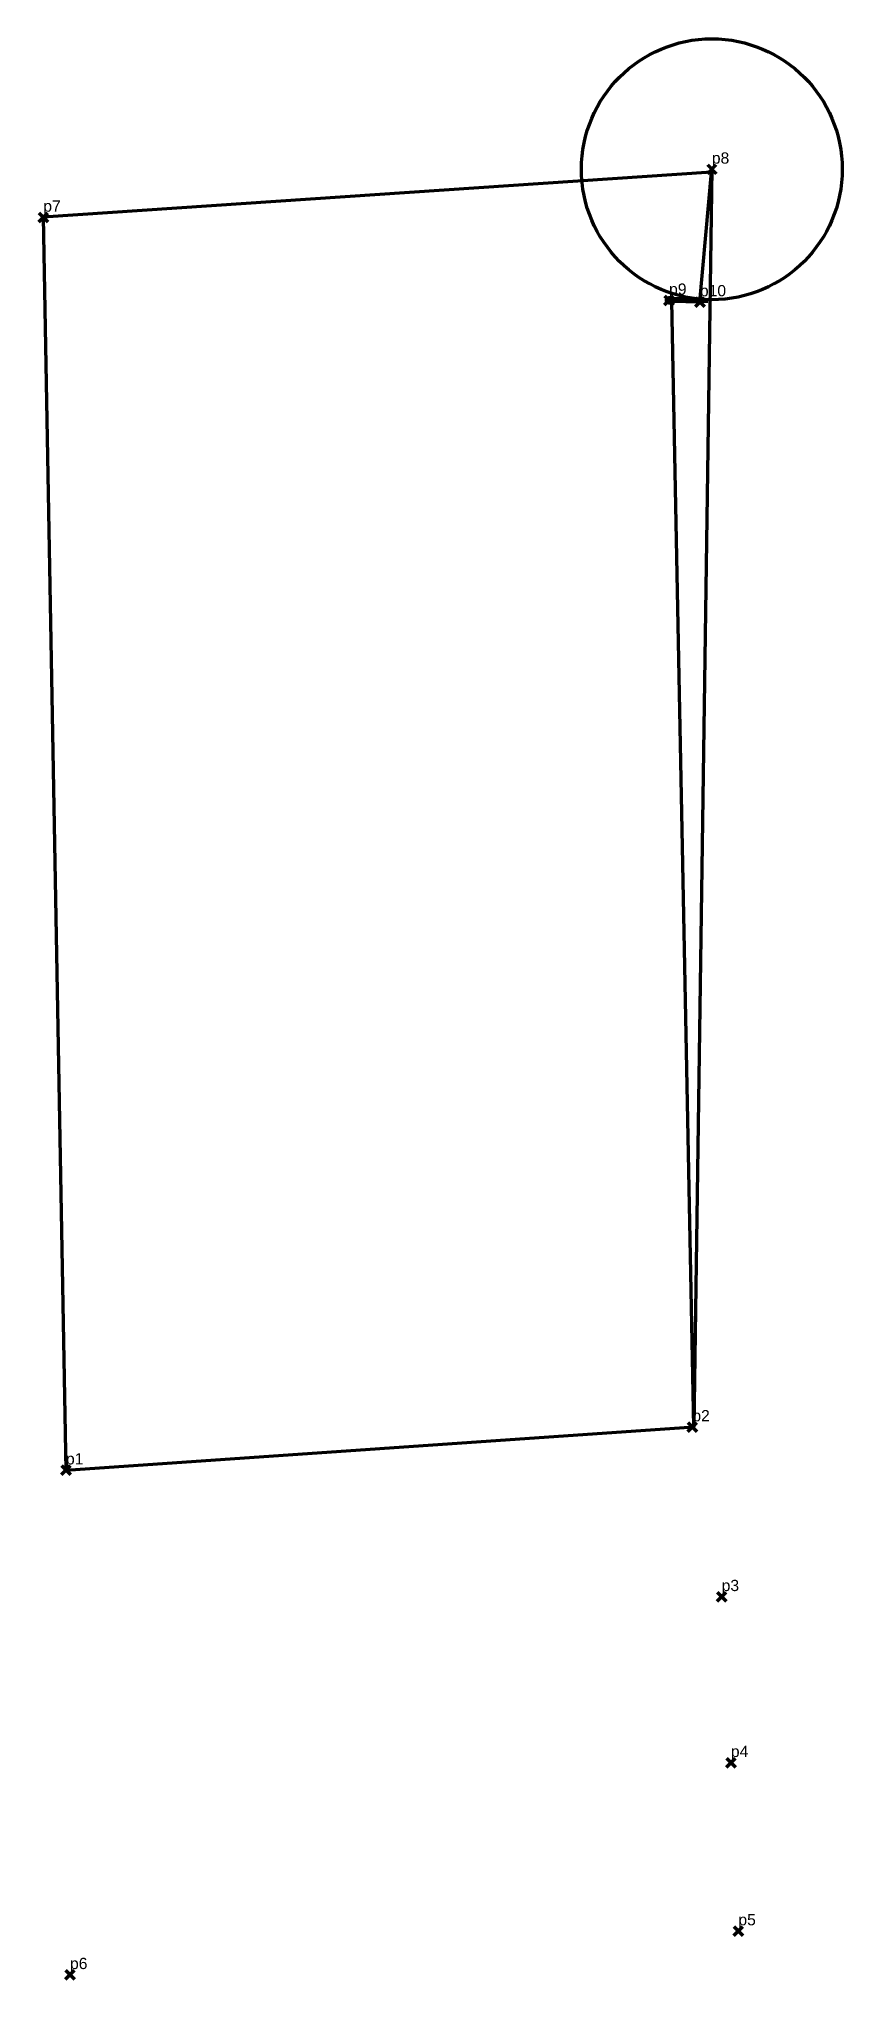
# Model space of a CAD drawing. Header units: millimetres. Extents: x 612560.7 to 612596.4, y 1319700.9 to 1319787.2.
import ezdxf

# ---------------------------------------------------------------- set-up
doc = ezdxf.new("R2010")
doc.units = ezdxf.units.MM
doc.header["$PDMODE"] = 3
doc.header["$PDSIZE"] = 0.2
doc.layers.get('0').update_dxf_attribs({"color": 1, "linetype": 'CONTINUOUS', "lineweight": 100})
doc.layers.add('Point', color=5, linetype='CONTINUOUS', lineweight=100)
doc.layers.add('Point_Name', color=1, linetype='CONTINUOUS', lineweight=100)
doc.styles.get("Standard").update_dxf_attribs({"font": 'arial.ttf', "width": 0.65})

msp = doc.modelspace()

# ---------------------------------------------------------------- linework, layer by layer
at = {"elevation": 76.859}
for points in [[(612561.899, 1319723.562), (612589.832, 1319725.483), (612588.847, 1319775.533), (612590.101, 1319775.497), (612590.621, 1319781.273), (612560.891, 1319779.258), (612561.899, 1319723.562)], [(612590.112, 1319775.625), (612588.641, 1319775.649)], [(612588.847, 1319775.533), (612588.847, 1319775.533), (612590.451, 1319775.533)]]:
    msp.add_lwpolyline(points, dxfattribs=at)
at = {"color": 3, "elevation": 76.684}
msp.add_lwpolyline([(612590.632, 1319781.395), (612589.832, 1319725.483)], dxfattribs=at)
for centre, radius in [((612590.632, 1319781.395, 76.684), 5.8), ((612588.729, 1319775.567, 76.859), 0.12)]:
    msp.add_circle(centre, radius)
at = {"layer": 'Point'}
for p in [(612590.632, 1319781.395, 76.684), (612560.891, 1319779.258, 77.424), (612588.729, 1319775.567, 79.26), (612590.101, 1319775.497, 79.419), (612589.765, 1319725.479, 76.461), (612561.899, 1319723.562, 76.859), (612591.068, 1319717.931, 76.752), (612591.478, 1319710.553, 76.73), (612591.812, 1319703.071, 76.642), (612562.079, 1319701.126, 76.775)]:
    msp.add_point(p, dxfattribs=at)

# ---------------------------------------------------------------- texts
at = {"layer": 'Point_Name'}
for s, p in [('p8', (612590.632, 1319781.645)), ('p7', (612560.891, 1319779.508)), ('p9', (612588.729, 1319775.817)), ('p10', (612590.101, 1319775.747)), ('p2', (612589.765, 1319725.729)), ('p1', (612561.899, 1319723.812)), ('p3', (612591.068, 1319718.181)), ('p4', (612591.478, 1319710.803)), ('p5', (612591.812, 1319703.321)), ('p6', (612562.079, 1319701.376))]:
    msp.add_text(s, height=0.5, dxfattribs=at).set_placement(p)

doc.saveas('drawing.dxf')
